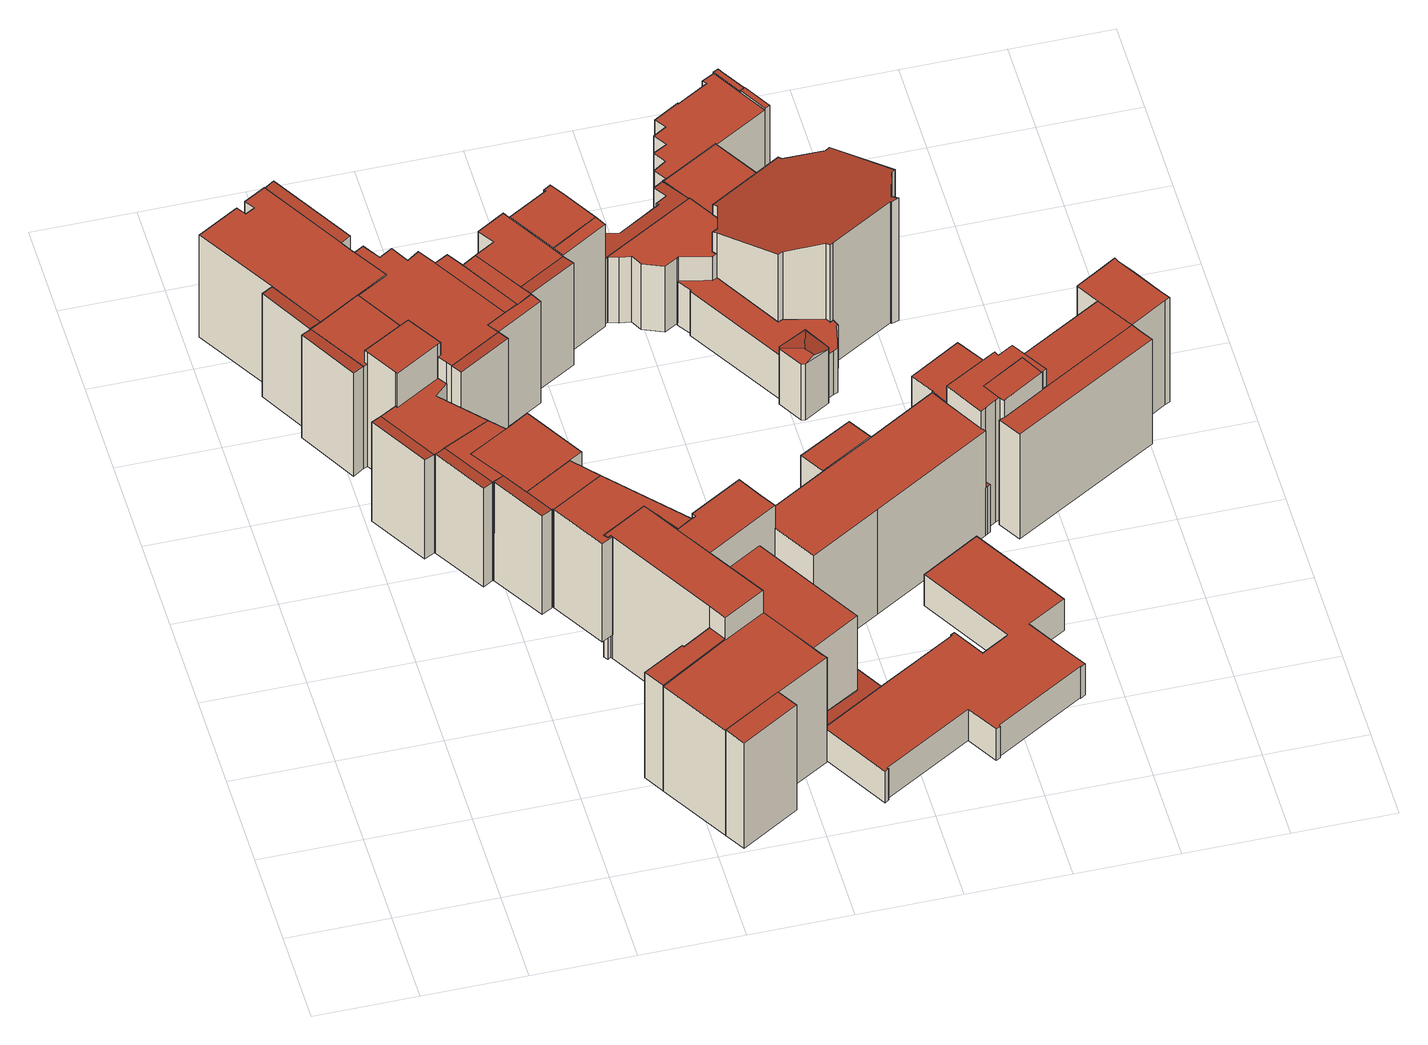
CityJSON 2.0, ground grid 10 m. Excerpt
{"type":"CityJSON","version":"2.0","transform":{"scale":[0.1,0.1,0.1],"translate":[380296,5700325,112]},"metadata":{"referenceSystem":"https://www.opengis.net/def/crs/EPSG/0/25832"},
"CityObjects":{
"building1":{"type":"Building","attributes":{"Gemeindeschluessel":"05911000","Geometrietyp2DReferenz":"3000","function":"31001_3066","roofType":"1000","measuredHeight":14.59,"storeysAboveGround":5},"geometry":[{"type":"Solid","lod":"2","boundaries":[[[[0,1,2,3]],[[4,5,1,0]],[[6,7,5,4]],[[8,9,7,6]],[[10,11,9,8]],[[12,13,11,10]],[[3,2,13,12]],[[10,8,6,4,0,3,12]],[[1,5,7,9,11,13,2]]]],"semantics":{"surfaces":[{"type":"WallSurface"},{"type":"RoofSurface"},{"type":"GroundSurface"}],"values":[[0,0,0,0,0,0,0,1,2]]}}]},
"building2":{"type":"Building","attributes":{"Gemeindeschluessel":"05911000","Geometrietyp2DReferenz":"3000","function":"31001_3066"},"children":["building2-1","building2-2","building2-3","building2-4","building2-5","building2-6","building2-7","building2-8"]},
"building2-1":{"type":"BuildingPart","attributes":{"roofType":"1000","measuredHeight":12.62,"storeysAboveGround":4},"parents":["building2"],"geometry":[{"type":"Solid","lod":"2","boundaries":[[[[14,15,16,17]],[[18,19,15,14]],[[20,21,19,18]],[[22,23,21,20]],[[24,25,23,22]],[[26,27,25,24]],[[28,29,27,26]],[[30,31,29,28]],[[32,33,31,30]],[[28,26,24,22,20,18,14,17,32,30]],[[16,15,19,21,23,25,27,29,31,33]],[[16,33,32,17]]]],"semantics":{"surfaces":[{"type":"WallSurface"},{"type":"RoofSurface"},{"type":"GroundSurface"},{"type":"ClosureSurface"}],"values":[[0,0,0,0,0,0,0,0,0,1,2,3]]}}]},
"building2-2":{"type":"BuildingPart","attributes":{"roofType":"2100","measuredHeight":12.73,"storeysAboveGround":4},"parents":["building2"],"geometry":[{"type":"Solid","lod":"2","boundaries":[[[[34,35,36,37]],[[38,39,40,41]],[[37,36,39,38]],[[41,34,37,38]],[[35,40,39,36]],[[35,34,41,40]]]],"semantics":{"surfaces":[{"type":"WallSurface"},{"type":"RoofSurface"},{"type":"GroundSurface"},{"type":"ClosureSurface"}],"values":[[0,0,0,1,2,3]]}}]},
"building2-3":{"type":"BuildingPart","attributes":{"roofType":"2100","measuredHeight":12.76,"storeysAboveGround":4},"parents":["building2"],"geometry":[{"type":"Solid","lod":"2","boundaries":[[[[42,43,44,45]],[[46,47,48,43,42]],[[45,49,50,46,42]],[[51,44,43,48]],[[47,46,50]],[[51,48,47,50,49]],[[51,49,45,44]]]],"semantics":{"surfaces":[{"type":"WallSurface"},{"type":"RoofSurface"},{"type":"GroundSurface"},{"type":"ClosureSurface"}],"values":[[0,0,1,2,0,3,3]]}}]},
"building2-4":{"type":"BuildingPart","attributes":{"roofType":"1000","measuredHeight":12.62,"storeysAboveGround":4},"parents":["building2"],"geometry":[{"type":"Solid","lod":"2","boundaries":[[[[52,53,54,55]],[[56,57,53,52]],[[55,54,58,59]],[[60,61,62,56,52,55,59]],[[53,57,63,64,65,58,54]],[[63,57,56,62]],[[63,62,61,64]],[[65,64,61,60]],[[58,65,60,59]]]],"semantics":{"surfaces":[{"type":"WallSurface"},{"type":"RoofSurface"},{"type":"GroundSurface"},{"type":"ClosureSurface"}],"values":[[0,0,0,1,2,3,3,3,3]]}}]},
"building2-5":{"type":"BuildingPart","attributes":{"roofType":"2100","measuredHeight":12.73,"storeysAboveGround":4},"parents":["building2"],"geometry":[{"type":"Solid","lod":"2","boundaries":[[[[66,67,68,69]],[[70,71,72,67,66]],[[73,70,66,69,62,61]],[[67,72,64,63,68]],[[71,70,73]],[[64,72,71,73,61]],[[64,61,62,63]],[[68,63,62,69]]]],"semantics":{"surfaces":[{"type":"WallSurface"},{"type":"RoofSurface"},{"type":"GroundSurface"},{"type":"ClosureSurface"}],"values":[[0,0,1,2,0,3,3,3]]}}]},
"building2-6":{"type":"BuildingPart","attributes":{"roofType":"1000","measuredHeight":12.59,"storeysAboveGround":4},"parents":["building2"],"geometry":[{"type":"Solid","lod":"2","boundaries":[[[[74,75,33,32]],[[69,68,75,74]],[[17,16,57,56]],[[56,62,69,74,32,17]],[[75,68,63,57,16,33]],[[69,62,63,68]],[[63,62,56,57]],[[16,17,32,33]]]],"semantics":{"surfaces":[{"type":"WallSurface"},{"type":"RoofSurface"},{"type":"GroundSurface"},{"type":"ClosureSurface"}],"values":[[0,0,0,1,2,3,3,3]]}}]},
"building2-7":{"type":"BuildingPart","attributes":{"roofType":"1000","measuredHeight":12.66,"storeysAboveGround":4},"parents":["building2"],"geometry":[{"type":"Solid","lod":"2","boundaries":[[[[76,77,48,47]],[[41,40,77,76]],[[78,79,35,34]],[[80,81,79,78]],[[82,83,81,80]],[[84,85,83,82]],[[86,87,85,84]],[[88,89,87,86]],[[86,84,82,80,78,34,41,76,47,50,49,88]],[[48,77,40,35,79,81,83,85,87,89,51]],[[51,49,50,47,48]],[[35,40,41,34]],[[51,89,88,49]]]],"semantics":{"surfaces":[{"type":"WallSurface"},{"type":"RoofSurface"},{"type":"GroundSurface"},{"type":"ClosureSurface"}],"values":[[0,0,0,0,0,0,0,0,1,2,3,3,3]]}}]},
"building2-8":{"type":"BuildingPart","attributes":{"roofType":"1000","measuredHeight":12.61,"storeysAboveGround":4},"parents":["building2"],"geometry":[{"type":"Solid","lod":"2","boundaries":[[[[90,91,72,71]],[[45,44,91,90]],[[59,58,89,88]],[[49,45,90,71,73,61,60,59,88]],[[65,64,72,91,44,51,89,58]],[[58,59,60,65]],[[65,60,61,64]],[[64,61,73,71,72]],[[51,44,45,49]],[[51,49,88,89]]]],"semantics":{"surfaces":[{"type":"WallSurface"},{"type":"RoofSurface"},{"type":"GroundSurface"},{"type":"ClosureSurface"}],"values":[[0,0,0,1,2,3,3,3,3,3]]}}]},
"building3":{"type":"Building","attributes":{"Gemeindeschluessel":"05911000","Geometrietyp2DReferenz":"3000","function":"31001_3066"},"children":["building3-1","building3-2","building3-3","building3-4","building3-5","building3-6","building3-7","building3-8","building3-9","building3-10","building3-11","building3-12","building3-13","building3-14"]},
"building3-1":{"type":"BuildingPart","attributes":{"roofType":"1000","measuredHeight":13.05,"storeysAboveGround":3},"parents":["building3"],"geometry":[{"type":"Solid","lod":"2","boundaries":[[[[92,93,94,95]],[[96,97,92,95,98]],[[93,99,100,101,94]],[[99,97,96,100]],[[93,92,97,99]],[[100,96,98,101]],[[101,98,95,94]]]],"semantics":{"surfaces":[{"type":"WallSurface"},{"type":"RoofSurface"},{"type":"GroundSurface"},{"type":"ClosureSurface"}],"values":[[0,1,2,3,3,3,3]]}}]},
"building3-2":{"type":"BuildingPart","attributes":{"roofType":"1000","measuredHeight":13.1,"storeysAboveGround":3},"parents":["building3"],"geometry":[{"type":"Solid","lod":"2","boundaries":[[[[102,103,104,105]],[[106,107,108]],[[109,110,106,108]],[[111,112,110,109]],[[113,114,112,111]],[[105,104,114,113]],[[111,109,108,115,102,105,113]],[[103,116,106,110,112,114,104]],[[103,102,115,117,116]],[[117,115,108,107]],[[106,116,117,107]]]],"semantics":{"surfaces":[{"type":"WallSurface"},{"type":"RoofSurface"},{"type":"GroundSurface"},{"type":"ClosureSurface"}],"values":[[0,0,0,0,0,0,1,2,3,0,3]]}}]},
"building3-3":{"type":"BuildingPart","attributes":{"roofType":"1000","measuredHeight":13.1,"storeysAboveGround":3},"parents":["building3"],"geometry":[{"type":"Solid","lod":"2","boundaries":[[[[118,119,100,96]],[[120,121,119,118]],[[96,122,120,118]],[[123,124,101,100,119,121]],[[123,121,120,122]],[[98,125,122,96]],[[100,101,98,96]],[[124,125,98,101]],[[123,122,125,124]]]],"semantics":{"surfaces":[{"type":"WallSurface"},{"type":"RoofSurface"},{"type":"GroundSurface"},{"type":"ClosureSurface"}],"values":[[0,0,1,2,3,0,3,3,3]]}}]},
"building3-4":{"type":"BuildingPart","attributes":{"roofType":"1000","measuredHeight":13.06,"storeysAboveGround":3},"parents":["building3"],"geometry":[{"type":"Solid","lod":"2","boundaries":[[[[126,127,128,129]],[[95,94,127,126]],[[98,95,126,129,125]],[[127,94,101,124,128]],[[101,94,95,98]],[[101,98,125,124]],[[124,125,129,128]]]],"semantics":{"surfaces":[{"type":"WallSurface"},{"type":"RoofSurface"},{"type":"GroundSurface"},{"type":"ClosureSurface"}],"values":[[0,0,1,2,3,3,3]]}}]},
"building3-5":{"type":"BuildingPart","attributes":{"roofType":"2100","measuredHeight":13.14,"storeysAboveGround":3},"parents":["building3"],"geometry":[{"type":"Solid","lod":"2","boundaries":[[[[130,131,132,133]],[[134,135,121,120]],[[133,132,135,134]],[[120,130,133,134]],[[131,121,135,132]],[[120,121,131,130]]]],"semantics":{"surfaces":[{"type":"WallSurface"},{"type":"RoofSurface"},{"type":"GroundSurface"},{"type":"ClosureSurface"}],"values":[[0,0,0,1,2,3]]}}]},
"building3-6":{"type":"BuildingPart","attributes":{"roofType":"2100","measuredHeight":13.14,"storeysAboveGround":3},"parents":["building3"],"geometry":[{"type":"Solid","lod":"2","boundaries":[[[[136,137,138,139]],[[140,96,100,137,136]],[[140,136,139,97]],[[137,100,99,138]],[[96,140,97]],[[99,100,96,97]],[[139,138,99,97]]]],"semantics":{"surfaces":[{"type":"WallSurface"},{"type":"RoofSurface"},{"type":"GroundSurface"},{"type":"ClosureSurface"}],"values":[[0,0,1,2,0,3,3]]}}]},
"building3-7":{"type":"BuildingPart","attributes":{"roofType":"1000","measuredHeight":13.11,"storeysAboveGround":3},"parents":["building3"],"geometry":[{"type":"Solid","lod":"2","boundaries":[[[[141,142,143,144]],[[145,146,142,141]],[[147,148,146,145]],[[149,150,148,147]],[[151,152,150,149]],[[153,154,155,152,151]],[[156,157,158,159,160,161]],[[162,156,161,153,151,149,147,145,141,144,163]],[[142,146,148,150,152,155,159,158,164,165,166,143]],[[154,153,161,160]],[[159,155,154,160]],[[157,156,162,167]],[[164,158,157,167]],[[168,169,167,162,163]],[[166,165,169,168,163]],[[165,164,167,169]],[[166,163,144,143]]]],"semantics":{"surfaces":[{"type":"WallSurface"},{"type":"RoofSurface"},{"type":"GroundSurface"},{"type":"ClosureSurface"}],"values":[[0,0,0,0,0,0,0,1,2,0,3,0,3,0,3,3,3]]}}]},
"building3-8":{"type":"BuildingPart","attributes":{"roofType":"2100","measuredHeight":13.26,"storeysAboveGround":3},"parents":["building3"],"geometry":[{"type":"Solid","lod":"2","boundaries":[[[[170,171,172,173,174]],[[144,143,171,170]],[[144,170,174,163]],[[171,143,166,175,172]],[[143,144,163,166]],[[176,163,174,173]],[[166,163,176,175]],[[172,175,176,173]]]],"semantics":{"surfaces":[{"type":"WallSurface"},{"type":"RoofSurface"},{"type":"GroundSurface"},{"type":"ClosureSurface"}],"values":[[0,0,1,2,3,0,3,3]]}}]},
"building3-9":{"type":"BuildingPart","attributes":{"roofType":"1000","measuredHeight":13.12,"storeysAboveGround":3},"parents":["building3"],"geometry":[{"type":"Solid","lod":"2","boundaries":[[[[177,178,103,102]],[[179,139,138,178,177]],[[179,177,102,115]],[[178,138,116,103]],[[139,179,115,117]],[[116,138,139,117]],[[103,116,117,115,102]]]],"semantics":{"surfaces":[{"type":"WallSurface"},{"type":"RoofSurface"},{"type":"GroundSurface"},{"type":"ClosureSurface"}],"values":[[0,0,1,2,0,3,3]]}}]},
"building3-10":{"type":"BuildingPart","attributes":{"roofType":"1000","measuredHeight":13.1,"storeysAboveGround":3},"parents":["building3"],"geometry":[{"type":"Solid","lod":"2","boundaries":[[[[180,7,9,181,182]],[[183,5,7,180]],[[184,185,5,183]],[[184,183,180,182,168,163,176]],[[165,9,7,5,185,175,166]],[[166,163,168,169,165]],[[169,168,182,181]],[[9,165,169,181]],[[185,184,176,175]],[[175,176,163,166]]]],"semantics":{"surfaces":[{"type":"WallSurface"},{"type":"RoofSurface"},{"type":"GroundSurface"},{"type":"ClosureSurface"}],"values":[[0,0,0,1,2,3,0,3,3,3]]}}]},
"building3-11":{"type":"BuildingPart","attributes":{"roofType":"2100","measuredHeight":13.17,"storeysAboveGround":3},"parents":["building3"],"geometry":[{"type":"Solid","lod":"2","boundaries":[[[[160,159,186,187]],[[188,189,155,154]],[[187,186,189,188]],[[154,160,187,188]],[[159,155,189,186]],[[159,160,154,155]]]],"semantics":{"surfaces":[{"type":"WallSurface"},{"type":"RoofSurface"},{"type":"GroundSurface"},{"type":"ClosureSurface"}],"values":[[0,0,0,1,2,3]]}}]},
"building3-12":{"type":"BuildingPart","attributes":{"roofType":"2100","measuredHeight":13.25,"storeysAboveGround":3},"parents":["building3"],"geometry":[{"type":"Solid","lod":"2","boundaries":[[[[173,172,190,191]],[[192,193,185,184]],[[191,190,193,192]],[[184,176,173,191,192]],[[172,175,185,193,190]],[[173,176,175,172]],[[185,175,176,184]]]],"semantics":{"surfaces":[{"type":"WallSurface"},{"type":"RoofSurface"},{"type":"GroundSurface"},{"type":"ClosureSurface"}],"values":[[0,0,0,1,2,3,3]]}}]},
"building3-13":{"type":"BuildingPart","attributes":{"roofType":"1000","measuredHeight":13.06,"storeysAboveGround":3},"parents":["building3"],"geometry":[{"type":"Solid","lod":"2","boundaries":[[[[194,195,93,92]],[[196,197,195,194]],[[198,199,197,196]],[[107,106,199,198]],[[198,196,194,92,97,139,117,107]],[[116,138,99,93,195,197,199,106]],[[106,107,117,116]],[[116,117,139,138]],[[97,99,138,139]],[[97,92,93,99]]]],"semantics":{"surfaces":[{"type":"WallSurface"},{"type":"RoofSurface"},{"type":"GroundSurface"},{"type":"ClosureSurface"}],"values":[[0,0,0,0,1,2,3,3,3,3]]}}]},
"building3-14":{"type":"BuildingPart","attributes":{"roofType":"1000","measuredHeight":13.07,"storeysAboveGround":3},"parents":["building3"],"geometry":[{"type":"Solid","lod":"2","boundaries":[[[[200,201,158,157]],[[202,203,201,200]],[[204,205,203,202]],[[206,207,205,204]],[[208,209,207,206]],[[129,128,209,208]],[[210,211,131,130]],[[212,13,211,210]],[[213,11,13,212]],[[214,215,11,213]],[[181,9,215,214]],[[213,212,210,130,120,122,125,129,208,206,204,202,200,157,167,169,181,214]],[[165,164,158,201,203,205,207,209,128,124,123,121,131,211,13,11,215,9]],[[9,181,169,165]],[[169,167,164,165]],[[164,167,157,158]],[[124,128,129,125]],[[125,122,123,124]],[[123,122,120,121]],[[130,131,121,120]]]],"semantics":{"surfaces":[{"type":"WallSurface"},{"type":"RoofSurface"},{"type":"GroundSurface"},{"type":"ClosureSurface"}],"values":[[0,0,0,0,0,0,0,0,0,0,0,1,2,3,3,3,3,3,3,3]]}}]},
"building4":{"type":"Building","attributes":{"Gemeindeschluessel":"05911000","Geometrietyp2DReferenz":"3000","function":"31001_3066"},"children":["building4-1","building4-2"]},
"building4-1":{"type":"BuildingPart","attributes":{"roofType":"1000","measuredHeight":15.64,"storeysAboveGround":3},"parents":["building4"],"geometry":[{"type":"Solid","lod":"2","boundaries":[[[[18,216,217,218]],[[14,219,216,18]],[[220,221,219,14]],[[222,223,221,220]],[[224,225,223,222]],[[226,227,225,224]],[[228,229,227,226]],[[230,231,229,228]],[[230,228,226,224,222,220,14,18,218]],[[216,219,221,223,225,227,229,231,217]],[[217,231,230,218]]]],"semantics":{"surfaces":[{"type":"WallSurface"},{"type":"RoofSurface"},{"type":"GroundSurface"},{"type":"ClosureSurface"}],"values":[[0,0,0,0,0,0,0,0,1,2,3]]}}]},
"building4-2":{"type":"BuildingPart","attributes":{"roofType":"1000","measuredHeight":15.59,"storeysAboveGround":3},"parents":["building4"],"geometry":[{"type":"Solid","lod":"2","boundaries":[[[[232,233,231,230]],[[234,235,233,232]],[[236,237,235,234]],[[28,238,237,236]],[[26,239,238,28]],[[24,240,239,26]],[[22,241,240,24]],[[20,242,241,22]],[[218,217,242,20]],[[20,22,24,26,28,236,234,232,230,218]],[[231,233,235,237,238,239,240,241,242,217]],[[217,218,230,231]]]],"semantics":{"surfaces":[{"type":"WallSurface"},{"type":"RoofSurface"},{"type":"GroundSurface"},{"type":"ClosureSurface"}],"values":[[0,0,0,0,0,0,0,0,0,1,2,3]]}}]},
"building5":{"type":"Building","attributes":{"Gemeindeschluessel":"05911000","Geometrietyp2DReferenz":"3000","function":"31001_3066","roofType":"1000","measuredHeight":4.06,"storeysAboveGround":1},"geometry":[{"type":"Solid","lod":"2","boundaries":[[[[243,244,245,246]],[[247,248,244,243]],[[249,250,248,247]],[[251,252,250,249]],[[253,254,252,251]],[[255,256,254,253]],[[257,258,256,255]],[[259,260,258,257]],[[261,262,260,259]],[[263,264,262,261]],[[265,266,264,263]],[[267,268,266,265]],[[269,270,268,267]],[[271,272,270,269]],[[273,274,272,271]],[[275,276,274,273]],[[277,278,276,275]],[[279,280,278,277]],[[281,282,280,279]],[[283,284,282,281]],[[285,286,284,283]],[[287,288,286,285]],[[246,245,288,287]],[[285,283,281,279,277,275,273,271,269,267,265,263,261,259,257,255,253,251,249,247,243,246,287]],[[244,248,250,252,254,256,258,260,262,264,266,268,270,272,274,276,278,280,282,284,286,288,245]]]],"semantics":{"surfaces":[{"type":"WallSurface"},{"type":"RoofSurface"},{"type":"GroundSurface"}],"values":[[0,0,0,0,0,0,0,0,0,0,0,0,0,0,0,0,0,0,0,0,0,0,0,1,2]]}}]},
"building6":{"type":"Building","attributes":{"Gemeindeschluessel":"05911000","Geometrietyp2DReferenz":"3000","function":"31001_3066"},"address":[{"country":"Germany","locality":"Bochum","thoroughfareNumber":"10","thoroughfareName":"Kollegstr."}],"children":["building6-1","building6-2","building6-3","building6-4","building6-5","building6-6","building6-7","building6-8","building6-9","building6-10","building6-11","building6-12","building6-13","building6-14","building6-15"]},
"building6-1":{"type":"BuildingPart","attributes":{"roofType":"1000","measuredHeight":15.62,"storeysAboveGround":4},"parents":["building6"],"geometry":[{"type":"Solid","lod":"2","boundaries":[[[[289,290,291,292,293,294]],[[295,296,297,298,299,300]],[[300,301,293,292,295]],[[295,292,291,296]],[[296,291,290,297]],[[298,289,294,302,299]],[[297,290,289,298]],[[302,294,293,301]],[[299,302,301,300]]]],"semantics":{"surfaces":[{"type":"RoofSurface"},{"type":"GroundSurface"},{"type":"WallSurface"},{"type":"ClosureSurface"}],"values":[[0,1,2,3,3,2,3,2,3]]}}]},
"building6-2":{"type":"BuildingPart","attributes":{"roofType":"1000","measuredHeight":13.51,"storeysAboveGround":4},"parents":["building6"],"geometry":[{"type":"Solid","lod":"2","boundaries":[[[[303,304,305,306,307]],[[308,309,310,311,312]],[[313,314,309,308]],[[307,306,314,313]],[[308,312,315,316,303,307,313]],[[305,317,318,310,309,314,306]],[[304,303,316,319]],[[317,305,304,319]],[[317,319,316,315,320,318]],[[320,315,312,311]],[[310,318,320,311]]]],"semantics":{"surfaces":[{"type":"WallSurface"},{"type":"RoofSurface"},{"type":"GroundSurface"},{"type":"ClosureSurface"}],"values":[[0,0,0,0,1,2,0,3,3,0,3]]}}]},
"building6-3":{"type":"BuildingPart","attributes":{"roofType":"1000","measuredHeight":13.57,"storeysAboveGround":4},"parents":["building6"],"geometry":[{"type":"Solid","lod":"2","boundaries":[[[[321,322,323,324,325]],[[326,327,322,321]],[[328,329,330,327,326]],[[326,321,325,328]],[[322,327,330,323]],[[329,328,325,324]],[[323,330,329,324]]]],"semantics":{"surfaces":[{"type":"WallSurface"},{"type":"RoofSurface"},{"type":"GroundSurface"},{"type":"ClosureSurface"}],"values":[[0,0,0,1,2,0,3]]}}]},
"building6-4":{"type":"BuildingPart","attributes":{"roofType":"9999","measuredHeight":6.13,"storeysAboveGround":4},"parents":["building6"],"geometry":[{"type":"Solid","lod":"2","boundaries":[[[[331,332,333,334,335]],[[332,336,337,333]],[[331,338,336,332]],[[335,339,338,331]],[[340,334,333,337]],[[339,335,334,340]],[[337,336,338,339,340]]]],"semantics":{"surfaces":[{"type":"RoofSurface"},{"type":"WallSurface"},{"type":"GroundSurface"}],"values":[[0,1,1,1,1,1,2]]}}]},
"building6-5":{"type":"BuildingPart","attributes":{"roofType":"1000","measuredHeight":13.46,"storeysAboveGround":4},"parents":["building6"],"geometry":[{"type":"Solid","lod":"2","boundaries":[[[[341,342,343,344,345]],[[346,347,342,341]],[[348,349,347,346]],[[350,351,349,348]],[[352,353,351,350]],[[354,355,353,352]],[[356,357,355,354]],[[358,359,357,356]],[[354,352,350,348,346,341,345,360,358,356]],[[361,343,342,347,349,351,353,355,357,359]],[[362,360,345,344]],[[343,361,362,344]],[[359,358,360,362,361]]]],"semantics":{"surfaces":[{"type":"WallSurface"},{"type":"RoofSurface"},{"type":"GroundSurface"},{"type":"ClosureSurface"}],"values":[[0,0,0,0,0,0,0,0,1,2,0,3,3]]}}]},
"building6-6":{"type":"BuildingPart","attributes":{"roofType":"1000","measuredHeight":15.64,"storeysAboveGround":4},"parents":["building6"],"geometry":[{"type":"Solid","lod":"2","boundaries":[[[[363,364,295,292]],[[365,333,337,364,363]],[[366,365,363,292,291,290,289,367,368,369,370,371]],[[372,373,374,298,297,296,295,364,337,340,318,317]],[[319,316,370,369,375]],[[372,317,319,375]],[[375,369,368,376,377]],[[373,372,375,377]],[[376,368,367,378]],[[374,373,377,376,378]],[[378,367,289,379]],[[298,374,378,379]],[[298,379,289,290,297]],[[296,297,290,291]],[[296,291,292,295]],[[333,365,366,380,334]],[[340,337,333,334]],[[380,366,371,315,320]],[[318,340,334,380,320]],[[315,371,370,316]],[[319,317,318,320,315,316]]]],"semantics":{"surfaces":[{"type":"WallSurface"},{"type":"RoofSurface"},{"type":"GroundSurface"},{"type":"ClosureSurface"}],"values":[[0,0,1,2,0,3,0,3,0,3,0,3,3,3,3,0,3,0,3,0,3]]}}]},
"building6-7":{"type":"BuildingPart","attributes":{"roofType":"2100","measuredHeight":3.38,"storeysAboveGround":4},"parents":["building6"],"geometry":[{"type":"Solid","lod":"2","boundaries":[[[[381,382,383,384]],[[385,386,387,388]],[[389,390,391,392]],[[384,383,390,389]],[[392,385,388,393,394,381,384,389]],[[382,395,396,387,386,391,390,383]],[[382,381,394,395]],[[396,395,394,393]],[[396,393,388,387]],[[386,385,392,391]]]],"semantics":{"surfaces":[{"type":"WallSurface"},{"type":"RoofSurface"},{"type":"GroundSurface"},{"type":"ClosureSurface"}],"values":[[0,0,0,0,1,2,3,3,3,3]]}}]},
"building6-8":{"type":"BuildingPart","attributes":{"roofType":"2100","measuredHeight":7.98,"storeysAboveGround":4},"parents":["building6"],"geometry":[{"type":"Solid","lod":"2","boundaries":[[[[397,398,305,304]],[[399,400,398,397]],[[344,343,400,399]],[[375,377,362,344,399,397,304,319]],[[398,400,343,361,373,372,317,305]],[[361,343,344,362]],[[361,362,377,373]],[[373,377,375,372]],[[372,375,319,317]],[[317,319,304,305]]]],"semantics":{"surfaces":[{"type":"WallSurface"},{"type":"RoofSurface"},{"type":"GroundSurface"},{"type":"ClosureSurface"}],"values":[[0,0,0,1,2,3,3,3,3,3]]}}]},
"building6-9":{"type":"BuildingPart","attributes":{"roofType":"1000","measuredHeight":13.49,"storeysAboveGround":4},"parents":["building6"],"geometry":[{"type":"Solid","lod":"2","boundaries":[[[[401,402,403,404]],[[405,406,359,358]],[[407,408,406,405]],[[404,403,408,407]],[[405,358,302,301,401,404,407]],[[402,300,299,359,406,408,403]],[[402,401,301,300]],[[300,301,302,299]],[[299,302,358,359]]]],"semantics":{"surfaces":[{"type":"WallSurface"},{"type":"RoofSurface"},{"type":"GroundSurface"},{"type":"ClosureSurface"}],"values":[[0,0,0,0,1,2,0,3,3]]}}]},
"building6-10":{"type":"BuildingPart","attributes":{"roofType":"1000","measuredHeight":13.47,"storeysAboveGround":4},"parents":["building6"],"geometry":[{"type":"Solid","lod":"2","boundaries":[[[[409,410,411,412]],[[413,410,409]],[[414,415,382,381,416]],[[417,418,415,414]],[[419,420,421,422]],[[422,417,414,416,409,412,419]],[[410,395,382,415,418,421,420,411]],[[394,423,413,409,416,381]],[[382,395,394,381]],[[410,413,423,394,395]],[[418,417,422,421]],[[420,419,412,411]]]],"semantics":{"surfaces":[{"type":"WallSurface"},{"type":"RoofSurface"},{"type":"GroundSurface"},{"type":"ClosureSurface"}],"values":[[0,0,0,0,0,1,2,0,3,3,3,3]]}}]},
"building6-11":{"type":"BuildingPart","attributes":{"roofType":"1000","measuredHeight":13.49,"storeysAboveGround":4},"parents":["building6"],"geometry":[{"type":"Solid","lod":"2","boundaries":[[[[424,392,391,425,426]],[[427,428,386,385,429]],[[430,431,428,427]],[[324,323,431,430]],[[311,310,330,329]],[[426,425,339,335,432]],[[380,320,311,329,324,430,427,429,424,426,432]],[[391,386,428,431,323,330,310,318,340,339,425]],[[392,424,429,385]],[[386,391,392,385]],[[323,324,329,330]],[[310,311,320,318]],[[318,320,380,334,340]],[[334,380,432,335]],[[339,340,334,335]]]],"semantics":{"surfaces":[{"type":"WallSurface"},{"type":"RoofSurface"},{"type":"GroundSurface"},{"type":"ClosureSurface"}],"values":[[0,0,0,0,0,0,1,2,0,3,3,3,3,0,3]]}}]},
"building6-12":{"type":"BuildingPart","attributes":{"roofType":"1000","measuredHeight":13.53,"storeysAboveGround":4},"parents":["building6"],"geometry":[{"type":"Solid","lod":"2","boundaries":[[[[433,434,435,436]],[[437,438,434,433]],[[439,440,438,437]],[[441,412,411,440,439]],[[436,435,420,419,442]],[[441,439,437,433,436,442]],[[434,438,440,411,420,435]],[[412,441,442,419]],[[420,411,412,419]]]],"semantics":{"surfaces":[{"type":"WallSurface"},{"type":"RoofSurface"},{"type":"GroundSurface"},{"type":"ClosureSurface"}],"values":[[0,0,0,0,0,1,2,0,3]]}}]},
"building6-13":{"type":"BuildingPart","attributes":{"roofType":"1000","measuredHeight":12.66,"storeysAboveGround":4},"parents":["building6"],"geometry":[{"type":"Solid","lod":"2","boundaries":[[[[443,444,410,413]],[[445,388,387,444,443]],[[443,413,423,446,445]],[[395,410,444,387,396]],[[393,446,423,394]],[[395,396,393,394]],[[395,394,423,413,410]],[[388,445,446,393]],[[396,387,388,393]]]],"semantics":{"surfaces":[{"type":"WallSurface"},{"type":"RoofSurface"},{"type":"GroundSurface"},{"type":"ClosureSurface"}],"values":[[0,0,1,2,0,3,3,0,3]]}}]},
"building6-14":{"type":"BuildingPart","attributes":{"roofType":"1000","measuredHeight":13.49,"storeysAboveGround":4},"parents":["building6"],"geometry":[{"type":"Solid","lod":"2","boundaries":[[[[379,298,299,302]],[[376,378,379,302,358,360]],[[299,298,374,373,361,359]],[[302,299,359,358]],[[298,379,378,374]],[[374,378,376,377,373]],[[377,376,360,362]],[[361,373,377,362]],[[362,360,358,359,361]]]],"semantics":{"surfaces":[{"type":"WallSurface"},{"type":"RoofSurface"},{"type":"GroundSurface"},{"type":"ClosureSurface"}],"values":[[0,1,2,3,3,3,0,3,3]]}}]},
"building6-15":{"type":"BuildingPart","attributes":{"roofType":"1000","measuredHeight":13.54,"storeysAboveGround":4},"parents":["building6"],"geometry":[{"type":"Solid","lod":"2","boundaries":[[[[447,422,421,448,449]],[[450,451,418,417,452]],[[449,448,451,450]],[[452,447,449,450]],[[421,418,451,448]],[[422,447,452,417]],[[418,421,422,417]]]],"semantics":{"surfaces":[{"type":"WallSurface"},{"type":"RoofSurface"},{"type":"GroundSurface"},{"type":"ClosureSurface"}],"values":[[0,0,0,1,2,0,3]]}}]},
"building7":{"type":"Building","attributes":{"Gemeindeschluessel":"05911000","Geometrietyp2DReferenz":"3000","function":"31001_3066"},"children":["building7-1","building7-2","building7-3","building7-4","building7-5","building7-6"]},
"building7-1":{"type":"BuildingPart","attributes":{"roofType":"1000","measuredHeight":8.31,"storeysAboveGround":3},"parents":["building7"],"geometry":[{"type":"Solid","lod":"2","boundaries":[[[[453,454,455,456,457]],[[458,459,454,453]],[[460,461,459,458]],[[453,457,462,460,458]],[[463,455,454,459,461]],[[461,460,462,464,463]],[[464,462,457,456]],[[463,464,456,455]]]],"semantics":{"surfaces":[{"type":"WallSurface"},{"type":"RoofSurface"},{"type":"GroundSurface"},{"type":"ClosureSurface"}],"values":[[0,0,0,1,2,3,0,3]]}}]},
"building7-2":{"type":"BuildingPart","attributes":{"roofType":"1000","measuredHeight":8.44,"storeysAboveGround":3},"parents":["building7"],"geometry":[{"type":"Solid","lod":"2","boundaries":[[[[465,466,461,460,467]],[[468,469,470,466,465]],[[468,465,467,471]],[[466,470,463,461]],[[469,468,471,462,464]],[[469,464,463,470]],[[462,471,467,460]],[[461,463,464,462,460]]]],"semantics":{"surfaces":[{"type":"WallSurface"},{"type":"RoofSurface"},{"type":"GroundSurface"},{"type":"ClosureSurface"}],"values":[[0,0,1,2,0,3,0,3]]}}]},
"building7-3":{"type":"BuildingPart","attributes":{"roofType":"1000","measuredHeight":8.24,"storeysAboveGround":3},"parents":["building7"],"geometry":[{"type":"Solid","lod":"2","boundaries":[[[[472,473,470,469]],[[474,475,476,477]],[[478,479,475,474]],[[480,481,479,478]],[[482,483,481,480]],[[484,485,483,482]],[[486,487,485,484]],[[488,489,487,486]],[[490,491,489,488]],[[492,493,491,490]],[[494,495,493,492]],[[496,497,495,494]],[[498,499,497,496]],[[500,501,499,498]],[[502,503,501,500]],[[456,455,503,502]],[[502,500,498,496,494,492,490,488,486,484,482,480,478,474,477,504,472,469,464,456]],[[473,505,476,475,479,481,483,485,487,489,491,493,495,497,499,501,503,455,463,470]],[[473,472,504,505]],[[505,504,477,476]],[[455,456,464,463]],[[463,464,469,470]]]],"semantics":{"surfaces":[{"type":"WallSurface"},{"type":"RoofSurface"},{"type":"GroundSurface"},{"type":"ClosureSurface"}],"values":[[0,0,0,0,0,0,0,0,0,0,0,0,0,0,0,0,1,2,3,3,3,3]]}}]},
"building7-4":{"type":"BuildingPart","attributes":{"roofType":"2100","measuredHeight":8.29,"storeysAboveGround":3},"parents":["building7"],"geometry":[{"type":"Solid","lod":"2","boundaries":[[[[506,507,508,509]],[[510,511,507,506]],[[512,513,511,510]],[[514,515,513,512]],[[516,517,515,514]],[[518,519,517,516]],[[520,521,519,518]],[[522,523,521,520]],[[524,525,523,522]],[[526,475,525,524]],[[524,522,520,518,516,514,512,510,506,509,527,528,529,526]],[[508,507,511,513,515,517,519,521,523,525,475,476,530]],[[508,530,531,527,509]],[[528,527,531]],[[475,526,529,476]],[[476,529,528,531,530]]]],"semantics":{"surfaces":[{"type":"WallSurface"},{"type":"RoofSurface"},{"type":"GroundSurface"},{"type":"ClosureSurface"}],"values":[[0,0,0,0,0,0,0,0,0,0,1,2,3,0,0,3]]}}]},
"building7-5":{"type":"BuildingPart","attributes":{"roofType":"1000","measuredHeight":8.39,"storeysAboveGround":3},"parents":["building7"],"geometry":[{"type":"Solid","lod":"2","boundaries":[[[[532,533,534,535]],[[536,537,533,532]],[[538,539,537,536]],[[540,541,539,538]],[[542,543,541,540]],[[544,545,543,542]],[[546,509,508,545,544]],[[547,548,549,550,551]],[[552,553,548,547]],[[554,555,553,552]],[[556,557,555,554]],[[535,534,557,556]],[[554,552,547,551,558,546,544,542,540,538,536,532,535,556]],[[533,537,539,541,543,545,508,530,549,548,553,555,557,534]],[[509,546,558,527]],[[531,530,508,509,527]],[[531,527,558,551,550]],[[531,550,549,530]]]],"semantics":{"surfaces":[{"type":"WallSurface"},{"type":"RoofSurface"},{"type":"GroundSurface"},{"type":"ClosureSurface"}],"values":[[0,0,0,0,0,0,0,0,0,0,0,0,1,2,0,3,0,3]]}}]},
"building7-6":{"type":"BuildingPart","attributes":{"roofType":"1000","measuredHeight":8.25,"storeysAboveGround":3},"parents":["building7"],"geometry":[{"type":"Solid","lod":"2","boundaries":[[[[559,560,473,472]],[[561,562,560,559]],[[563,564,562,561]],[[565,566,564,563]],[[567,568,566,565]],[[569,570,568,567]],[[550,549,570,569]],[[477,528,531,550,569,567,565,563,561,559,472,504]],[[560,562,564,566,568,570,549,530,476,505,473]],[[528,477,529]],[[530,531,528,529,476]],[[549,550,531,530]],[[505,476,529,477,504]],[[473,505,504,472]]]],"semantics":{"surfaces":[{"type":"WallSurface"},{"type":"RoofSurface"},{"type":"GroundSurface"},{"type":"ClosureSurface"}],"values":[[0,0,0,0,0,0,0,1,2,0,3,3,3,3]]}}]},
"building8":{"type":"Building","attributes":{"Gemeindeschluessel":"05911000","Geometrietyp2DReferenz":"3000","function":"31001_3066"},"children":["building8-1","building8-2","building8-3"]},
"building8-1":{"type":"BuildingPart","attributes":{"roofType":"5000","measuredHeight":7.67,"storeysAboveGround":2},"parents":["building8"],"geometry":[{"type":"Solid","lod":"2","boundaries":[[[[571,572,573,574]],[[575,576,577,578]],[[579,580,576,575]],[[581,582,580,579]],[[574,573,582,581]],[[583,584,571,585,586]],[[587,586,585,574,581,579]],[[578,583,586,587,575]],[[584,583,578]],[[574,585,571]],[[575,587,579]],[[572,588,589,590,577,576,580,582,573]],[[591,592,588,572,571,584]],[[589,588,592,591]],[[577,590,593,591,584,578]],[[590,589,591,593]]]],"semantics":{"surfaces":[{"type":"WallSurface"},{"type":"RoofSurface"},{"type":"GroundSurface"},{"type":"ClosureSurface"}],"values":[[0,0,0,0,0,1,1,1,0,0,0,2,0,3,0,3]]}}]},
"building8-2":{"type":"BuildingPart","attributes":{"roofType":"1000","measuredHeight":5.64,"storeysAboveGround":2},"parents":["building8"],"geometry":[{"type":"Solid","lod":"2","boundaries":[[[[594,595,596,597]],[[593,590,595,594]],[[598,599,588,592]],[[600,601,599,598]],[[602,603,601,600]],[[604,605,603,602]],[[606,607,605,604]],[[608,609,607,606]],[[610,611,609,608]],[[612,613,614,615]],[[616,617,613,612]],[[597,596,617,616]],[[612,615,618,619,620,621,610,608,606,604,602,600,598,592,591,593,594,597,616]],[[595,590,589,588,599,601,603,605,607,609,611,622,623,624,625,614,613,617,596]],[[590,593,591,589]],[[589,591,592,588]],[[611,610,621,622]],[[622,621,620,623]],[[623,620,619,624]],[[624,619,618,625]],[[625,618,615,614]]]],"semantics":{"surfaces":[{"type":"WallSurface"},{"type":"RoofSurface"},{"type":"GroundSurface"},{"type":"ClosureSurface"}],"values":[[0,0,0,0,0,0,0,0,0,0,0,0,1,2,3,3,3,3,3,3,3]]}}]},
"building8-3":{"type":"BuildingPart","attributes":{"roofType":"2100","measuredHeight":15.72,"storeysAboveGround":5},"parents":["building8"],"geometry":[{"type":"Solid","lod":"2","boundaries":[[[[626,627,628,629]],[[630,631,627,626]],[[632,615,614,631,630]],[[633,634,611,610,635]],[[636,637,634,633]],[[638,639,637,636]],[[640,641,639,638]],[[642,643,641,640]],[[644,645,643,642]],[[646,647,645,644]],[[648,649,647,646]],[[650,651,649,648]],[[652,653,651,650]],[[654,655,653,652]],[[656,657,655,654]],[[629,628,657,656]],[[654,652,650,648,646,644,642,640,638,636,633,635,658,659,660,661,632,630,626,629,656]],[[627,631,614,625,624,623,622,611,634,637,639,641,643,645,647,649,651,653,655,657,628]],[[615,632,661,618]],[[625,614,615,618]],[[619,618,661,660]],[[624,625,618,619]],[[620,619,660,659]],[[623,624,619,620]],[[621,620,659,658]],[[622,623,620,621]],[[610,621,658,635]],[[611,622,621,610]]]],"semantics":{"surfaces":[{"type":"WallSurface"},{"type":"RoofSurface"},{"type":"GroundSurface"},{"type":"ClosureSurface"}],"values":[[0,0,0,0,0,0,0,0,0,0,0,0,0,0,0,0,1,2,0,3,0,3,0,3,0,3,0,3]]}}]}
},
"vertices":[
[123,460,210],[123,460,64],[124,458,64],[124,458,210],[105,490,210],[105,490,64],[103,493,210],[103,493,64],[150,520,210],[150,520,64],[171,486,210],[171,486,64],[168,484,210],[168,484,64],
[343,259,167],[343,259,41],[278,331,41],[278,331,167],[328,250,167],[328,250,41],[306,285,167],[306,285,41],[262,259,167],[262,259,41],[265,255,167],[265,255,41],[268,257,167],[268,257,41],[269,255,167],[269,255,41],[258,249,167],[258,249,41],[227,301,167],[227,301,41],
[107,451,167],[107,451,41],[97,445,41],[97,445,168],[131,388,168],[131,388,41],[141,393,41],[141,393,167],
[173,341,168],[173,341,41],[183,347,41],[183,347,167],[142,393,168],[142,393,167],[142,393,41],[152,399,167],[148,396,167],[152,399,41],
[269,363,167],[269,363,41],[234,422,41],[234,422,167],[256,356,167],[256,356,41],[211,408,41],[211,408,167],[173,386,167],[194,353,167],[209,328,167],[209,328,41],[194,353,41],[173,386,41],
[215,295,168],[215,295,41],[225,301,41],[225,301,167],[184,347,168],[184,347,167],[184,347,41],[194,352,167],
[226,302,167],[226,302,41],
[142,394,167],[142,394,41],[123,460,167],[123,460,41],[124,458,167],[124,458,41],[168,484,167],[168,484,41],[174,475,167],[174,475,41],[161,463,167],[161,463,41],[198,422,167],[198,422,41],
[184,348,167],[184,348,41],
[232,597,194],[232,597,64],[218,588,64],[218,588,194],[268,538,194],[261,549,194],[253,529,194],[261,549,64],[268,538,64],[253,529,64],
[347,615,195],[347,615,64],[327,649,64],[327,649,195],[273,634,64],[273,634,194],[273,634,195],[312,657,195],[312,657,64],[311,659,195],[311,659,64],[318,663,195],[318,663,64],[301,587,195],[301,587,64],[301,587,194],
[274,527,194],[274,527,64],[228,500,194],[228,500,64],[221,511,194],[221,511,64],[240,522,64],[240,522,194],
[208,604,194],[208,604,64],[195,597,64],[195,597,194],
[177,470,194],[177,470,64],[183,459,64],[183,459,195],[234,489,195],[234,489,64],
[314,565,195],[314,565,64],[307,576,64],[307,576,194],[268,538,195],
[0,682,195],[0,682,64],[47,604,64],[47,604,195],[41,706,195],[41,706,64],[47,697,195],[47,697,64],[56,702,195],[56,702,64],[50,712,195],[50,712,64],[71,724,195],[71,724,194],[71,724,64],[128,627,195],[128,627,194],[128,627,64],[120,641,64],[120,641,194],[120,641,195],[149,593,195],[78,551,195],[149,593,64],[118,575,64],[78,551,64],[149,593,194],[118,575,195],[118,575,194],
[36,597,196],[36,597,64],[66,544,64],[66,544,195],[66,544,196],[67,545,64],[67,545,195],
[353,604,195],[353,604,64],[307,576,195],
[103,493,195],[150,520,194],[150,520,195],[105,490,195],[101,488,195],[101,488,64],
[130,647,64],[130,647,195],[81,730,195],[81,730,64],
[57,539,64],[57,539,196],[90,481,196],[90,481,64],
[252,609,194],[252,609,64],[242,625,194],[242,625,64],[269,641,194],[269,641,64],
[138,633,194],[138,633,64],[149,616,194],[149,616,64],[162,624,194],[162,624,64],[172,606,194],[172,606,64],[184,614,194],[184,614,64],[174,475,194],[174,475,64],[168,484,194],[171,486,194],[152,518,194],[152,518,64],
[328,250,11],[325,253,11],[325,253,167],[343,259,11],[347,261,167],[347,261,11],[345,265,167],[345,265,11],[396,295,167],[396,295,11],[409,272,167],[409,272,11],[419,256,167],[419,256,11],[348,214,167],[348,214,11],
[382,157,167],[382,157,11],[341,133,167],[341,133,11],[331,150,167],[331,150,11],[269,255,11],[268,257,11],[265,255,11],[262,259,11],[306,285,11],
[569,52,46],[569,52,6],[573,54,6],[573,54,46],[551,82,46],[551,82,6],[463,30,46],[463,30,6],[464,29,46],[464,29,6],[460,26,46],[460,26,6],[423,89,46],[423,89,6],[421,92,46],[421,92,6],[490,133,46],[490,133,6],[560,174,46],[560,174,6],[559,175,46],[559,175,6],[563,177,46],[563,177,6],[581,146,46],[581,146,6],[608,162,46],[608,162,6],[555,253,46],[555,253,6],[612,287,46],[612,287,6],[668,192,46],[668,192,6],[630,170,46],[630,170,6],[652,133,46],[652,133,6],[666,110,46],[666,110,6],[661,107,46],[661,107,6],[661,108,46],[661,108,6],[573,56,46],[573,56,6],
[691,361,161],[679,383,161],[637,358,161],[647,340,161],[650,336,161],[692,361,161],[647,340,5],[637,358,5],[679,383,5],[691,361,5],[692,361,5],[650,336,5],[650,336,139],[692,361,139],
[650,408,140],[650,408,84],[650,408,5],[633,435,5],[633,435,140],[597,382,140],[597,382,5],[596,382,5],[596,382,139],[596,382,140],[583,405,140],[583,405,5],[605,366,140],[657,396,140],[657,396,5],[605,366,5],[657,396,84],[605,366,139],
[463,335,140],[463,335,5],[477,312,5],[477,312,139],[477,312,140],[515,365,140],[515,365,5],[529,342,140],[529,342,139],[529,342,5],
[632,325,66],[635,327,66],[632,331,66],[627,328,66],[630,324,66],[635,327,5],[632,331,5],[632,325,5],[630,324,5],[627,328,5],
[784,495,139],[784,495,5],[754,477,5],[754,477,75],[754,477,139],[795,502,139],[795,502,5],[797,497,139],[797,497,5],[806,482,139],[806,482,5],[823,453,139],[823,453,5],[830,442,139],[830,442,5],[825,440,139],[825,440,5],[789,418,139],[789,418,5],[767,454,139],[767,454,5],[767,454,75],
[643,338,161],[643,338,5],[632,331,161],[627,328,161],[696,364,161],[674,400,161],[659,391,161],[657,396,161],[605,366,161],[659,391,5],[674,400,5],[696,364,5],[659,391,84],[674,400,139],[674,400,83],[696,364,139],[691,361,139],[627,328,139],
[421,92,38],[421,92,5],[490,133,5],[490,133,35],[418,256,35],[418,256,5],[401,246,5],[401,246,36],[461,182,35],[461,182,5],[443,213,5],[443,213,35],[464,139,36],[412,108,38],[412,108,5],[464,139,5],
[729,454,77],[729,454,5],[725,460,77],[725,460,5],
[645,334,139],[645,334,5],[658,312,5],[658,312,139],[794,409,139],[794,409,5],[802,396,139],[802,396,5],
[382,157,139],[382,157,5],[341,133,5],[341,133,139],[382,157,131],[423,89,139],[423,89,5],[421,92,139],[370,58,139],[370,58,5],[273,91,139],[273,91,5],[313,24,5],[313,24,139],[412,108,131],
[443,213,139],[512,254,5],[512,254,139],[419,256,139],[419,256,5],[418,256,139],[409,272,139],[409,272,5],[630,324,139],
[302,135,140],[302,135,5],[261,111,5],[261,111,140],[303,133,140],[303,133,5],[331,150,140],[331,150,5],[341,133,140],[273,91,140],
[348,214,131],[348,214,5],[401,246,131],[464,139,131],
[313,24,140],[325,4,5],[325,4,140],[382,38,140],[382,38,5],[370,58,140],
[514,824,131],[514,824,48],[509,821,48],[509,821,130],[509,821,131],[516,820,131],[516,820,48],[531,795,131],[531,795,48],[526,792,131],[526,792,48],[526,792,130],
[547,768,132],[547,768,48],[531,795,132],[542,765,132],[542,765,130],[542,765,48],[526,792,132],
[490,735,130],[490,735,48],[432,704,130],[432,704,48],[432,703,48],[432,703,130],[435,705,130],[435,705,48],[428,718,130],[428,718,48],[440,726,130],[440,726,48],[433,739,130],[433,739,48],[446,746,130],[446,746,48],[438,759,130],[438,759,48],[451,767,130],[451,767,48],[444,778,130],[444,778,48],[469,793,130],[469,793,48],[469,792,130],[469,792,48],[500,810,130],[500,810,48],[497,814,130],[497,814,48],[508,820,130],[508,820,48],[489,736,130],[489,736,48],
[347,615,131],[347,615,48],[360,623,48],[360,623,131],[327,649,129],[327,649,48],[337,655,129],[337,655,48],[346,660,129],[346,660,48],[379,651,130],[379,651,48],[421,676,130],[421,676,48],[419,678,130],[419,678,48],[430,685,130],[430,685,48],[422,698,129],[422,698,48],[432,704,129],[449,675,131],[445,682,130],[432,703,129],[449,675,48],[449,675,130],
[421,607,132],[421,607,48],[451,600,48],[451,600,132],[420,606,132],[420,606,48],[407,599,132],[407,599,48],[387,607,132],[387,607,48],[381,618,132],[381,618,48],[370,620,132],[370,620,48],[360,623,132],[467,645,132],[467,645,48],[464,650,48],[464,650,130],[464,650,132],[458,609,132],[458,609,48],[452,606,132],[452,606,48],[455,602,132],[455,602,48],[449,675,132],
[490,734,130],[490,734,48],[518,687,130],[518,687,48],[534,697,130],[534,697,48],[535,694,130],[535,694,48],[534,693,130],[534,693,48],[535,692,130],[535,692,48],
[484,492,116],[484,492,46],[483,489,46],[483,489,117],[526,479,115],[526,479,46],[527,482,46],[527,482,114],[501,464,118],[501,464,46],[497,465,117],[497,465,46],[512,508,114],[512,509,114],[484,490,117],[504,479,122],[510,469,122],[486,493,46],[512,509,46],[526,484,46],[512,509,102],[486,493,102],[526,484,102],
[533,488,102],[533,488,46],[537,490,46],[537,490,102],[485,495,102],[485,495,46],[428,591,102],[428,591,46],[429,593,102],[429,593,46],[420,606,102],[420,606,46],[421,607,102],[421,607,46],[451,600,102],[451,600,46],[455,602,102],[455,602,46],[545,518,102],[545,518,46],[542,525,46],[542,525,102],[543,517,102],[543,517,46],[539,523,102],[536,528,102],[499,537,102],[494,535,102],[494,535,46],[499,537,46],[536,528,46],[539,523,46],
[605,560,202],[605,560,46],[612,562,46],[612,562,203],[604,561,201],[604,561,46],[542,525,201],[452,606,157],[452,606,46],[455,602,159],[458,609,157],[458,609,46],[467,645,147],[467,645,46],[464,650,145],[464,650,46],[535,692,145],[535,692,46],[537,688,147],[537,688,46],[575,678,157],[575,678,46],[579,681,157],[579,681,46],[581,678,158],[581,678,46],[621,610,189],[621,610,46],[617,607,189],[617,607,46],[607,569,200],[607,569,46],[494,535,189],[499,537,189],[536,528,199],[539,523,201]
]}
